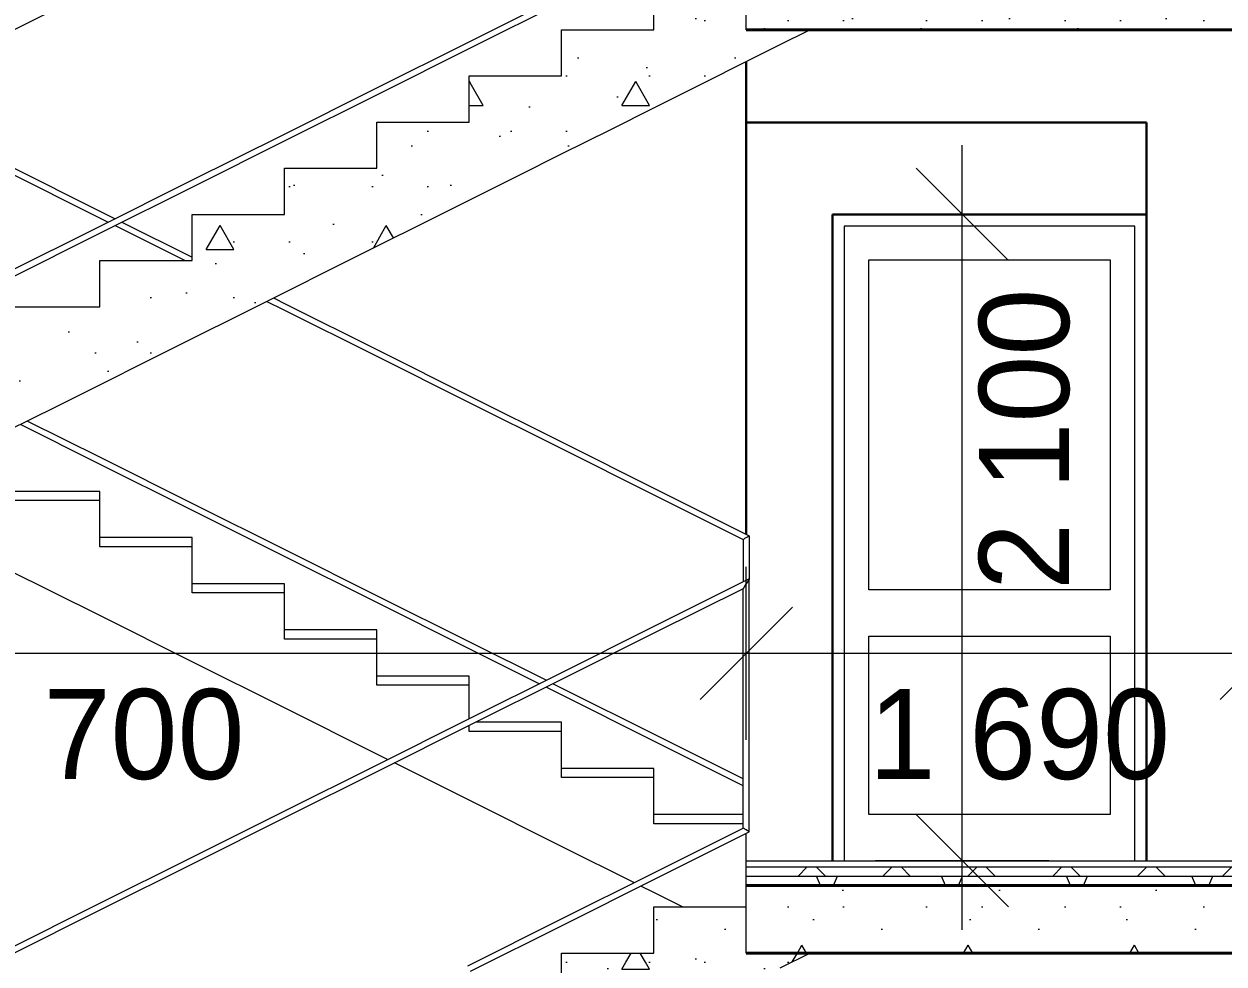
# Model space of a CAD drawing. Header units: millimetres. Extents: x -168133 to -32053, y -12928 to 37693.
# Drawn here: x -153681 to -149784, y 6564 to 9619 of the extents above; entities that cross this region are included whole.
import ezdxf

# ---------------------------------------------------------------- set-up
doc = ezdxf.new("R2010")
doc.units = ezdxf.units.MM
doc.header["$MEASUREMENT"] = 0
for name, color, linetype in [('Двери ArchiCAD', 7, 'Continuous'), ('Интерьер- Перегородка', 7, 'Continuous'), ('Кладочні розміри', 7, 'Continuous'), ('Лестницы внутренние', 7, 'Continuous'), ('Перекрытия', 7, 'Continuous')]:
    doc.layers.add(name, color=color, linetype=linetype)
for name, color, linetype, lineweight in [('Двери ArchiCAD_Ном._пера__1', 7, 'Continuous', 13), ('Двери ArchiCAD_Ном._пера__41', 7, 'Continuous', 30), ('Интерьер- Перегородка_Ном._пера__41', 7, 'Continuous', 30), ('Лестницы внутренние_Ном._пера__1', 7, 'Continuous', 13), ('Лестницы внутренние_Ном._пера__21', 7, 'Continuous', 20), ('Лестницы внутренние_Ном._пера__7', 7, 'Continuous', 5), ('Перекрытия_Ном._пера__1', 7, 'Continuous', 13), ('Перекрытия_Ном._пера__21', 7, 'Continuous', 20), ('Перекрытия_Ном._пера__61', 7, 'Continuous', 40)]:
    doc.layers.add(name, color=color, linetype=linetype, lineweight=lineweight)
doc.layers.add('Кладочні розміри_Ном._пера__98', color=7, linetype='Continuous', lineweight=13, true_color=0x001f3e)
doc.layers.add('Лестницы внутренние_Ном._пера__241', color=7, linetype='Continuous', lineweight=13, true_color=0x515151)
doc.styles.add('СГЕНЕРИР_СТИЛЬ_1', font='')
doc.styles.get('СГЕНЕРИР_СТИЛЬ_1').set_extended_font_data('Century Gothic')
doc.dimstyles.new('СГЕНЕРИР_СТИЛЬ__2', dxfattribs={"dimtxt": 292.500007, "dimasz": 285, "dimexe": 0.18, "dimexo": 444.840628, "dimgap": 0.09, "dimtad": 3, "dimdec": 0, "dimzin": 0, "dimdsep": 46, "dimtxsty": 'СГЕНЕРИР_СТИЛЬ_1', "dimblk": 'ARROWHEAD_6', "dimblk1": 'ARROWHEAD_6', "dimblk2": 'ARROWHEAD_6', "dimcen": 0.09, "dimclrd": 256, "dimclre": 256, "dimclrt": 256, "dimadec": 0, "dimazin": 0, "dimtfac": 1, "dimtdec": 4, "dimtmove": 2, "dimatfit": 3, "dimfxl": 0, "dimtolj": 1, "dimtzin": 0, "dimarcsym": 0})
doc.dimstyles.new('СГЕНЕРИР_СТИЛЬ__5', dxfattribs={"dimtxt": 292.500007, "dimasz": 285, "dimexe": 0.18, "dimexo": 444.840628, "dimgap": 0.09, "dimtad": 1, "dimtih": 1, "dimtoh": 1, "dimdec": 0, "dimzin": 0, "dimdsep": 46, "dimtxsty": 'СГЕНЕРИР_СТИЛЬ_1', "dimblk": 'ARROWHEAD_6', "dimblk1": 'ARROWHEAD_6', "dimblk2": 'ARROWHEAD_6', "dimcen": 0.09, "dimclrd": 256, "dimclre": 256, "dimclrt": 256, "dimadec": 0, "dimazin": 0, "dimtfac": 1, "dimtdec": 4, "dimtmove": 2, "dimatfit": 3, "dimfxl": 0, "dimtolj": 1, "dimtzin": 0, "dimarcsym": 0})
pattern_1 = [(0, (0, 0), (0, 935.3074), [90, -450]), (0, (270, 467.7), (0, 935.3074), [90, -450]), (60, (0, 0), (-810, 467.654), [90, -450]), (60, (540, 0), (-810, 467.654), [90, -450]), (120, (90, 0), (810, 467.654), [90, -450]), (120, (630, 0), (810, 467.654), [90, -450]), (0, (0, 90), (0, 180), [0, -180, 0, -270]), (45, (90, 90), (-127.27922, 127.27922), [0, -135, 0, -225])]
pattern_2 = [(0, (0, 0), (0, 90.000004), [])]
pattern_3 = [(45, (0, 0), (-137.88582, 137.88582), []), (135, (0, 0), (137.88582, 137.88582), [])]
pattern_4 = [(0, (0, 0), (0, 406400), []), (0, (0, 90), (0, 406400), []), (90, (0, 0), (-406.4, 0), [88.9, -406400]), (90, (38.1, 0), (-406.4, 0), [88.9, -406400]), (66.8014, (0, 0), (-343.3379, 147.1448), []), (293.1986, (38.1, 0), (343.3379, 147.1448), [])]
pattern_5 = [(0, (0, 0), (0, 935.3075), [90, -450]), (0, (270, 467.7), (0, 935.3075), [90, -450]), (60, (0, 0), (-810, 467.654), [90, -450]), (60, (540, 0), (-810, 467.654), [90, -450]), (120, (90, 0), (810, 467.654), [90, -450]), (120, (630, 0), (810, 467.654), [90, -450]), (0, (0, 90), (0, 180), [0, -180, 0, -270]), (45, (90, 90), (-127.27923, 127.27923), [0, -135, 0, -225])]

# ---------------------------------------------------------------- blocks, each defined once
blk = doc.blocks.new('Элемент разреза_165')
at = {"layer": 'Лестницы внутренние_Ном._пера__241', "linetype": 'Continuous'}
h = blk.add_hatch(dxfattribs=at)
h.set_pattern_fill('Бетон', color=256, style=0, pattern_type=2)
h.set_pattern_definition(pattern_1)
h.paths.add_polyline_path([(-154085.6, 8220), (-154085.6, 8170), (-154062.3, 8170), (-154040.2, 8170), (-154013.6, 8170), (-153988.4, 8170), (-153853.7, 8237.4), (-153735.6, 8296.4), (-153575.7, 8376.3), (-153435.6, 8446.4), (-153275.7, 8526.3), (-153135.6, 8596.4), (-152975.7, 8676.3), (-152835.6, 8746.4), (-152675.7, 8826.3), (-152535.6, 8896.4), (-152375.7, 8976.3), (-152235.6, 9046.4), (-152075.7, 9126.3), (-151935.6, 9196.4), (-151775.7, 9276.3), (-151635.6, 9346.4), (-151475.7, 9426.3), (-151335.6, 9496.4), (-151225.2, 9551.6), (-151128.4, 9600), (-151335.6, 9600), (-151335.6, 9720), (-151635.6, 9720), (-151635.6, 9570), (-151935.6, 9570), (-151935.6, 9420), (-152235.6, 9420), (-152235.6, 9270), (-152535.6, 9270), (-152535.6, 9120), (-152835.6, 9120), (-152835.6, 8970), (-153135.6, 8970), (-153135.6, 8820), (-153435.6, 8820), (-153435.6, 8670), (-153735.6, 8670), (-153735.6, 8520), (-154035.6, 8520), (-154035.6, 8370), (-154085.6, 8370)])
h = blk.add_hatch(dxfattribs=at)
h.set_pattern_fill('Бетон', color=256, style=0, pattern_type=2)
h.set_pattern_definition(pattern_1)
h.paths.add_polyline_path([(-151635.6, 9570), (-151635.6, 9600), (-151935.6, 9600), (-151935.6, 9570)])
h = blk.add_hatch(dxfattribs=at)
h.set_pattern_fill('Бетон', color=256, style=0, pattern_type=2)
h.set_pattern_definition(pattern_1)
h.paths.add_polyline_path([(-151935.6, 9420), (-151935.6, 9450), (-152235.6, 9450), (-152235.6, 9420)])
h = blk.add_hatch(dxfattribs=at)
h.set_pattern_fill('Бетон', color=256, style=0, pattern_type=2)
h.set_pattern_definition(pattern_1)
h.paths.add_polyline_path([(-152235.6, 9270), (-152235.6, 9300), (-152535.6, 9300), (-152535.6, 9270)])
h = blk.add_hatch(dxfattribs=at)
h.set_pattern_fill('Бетон', color=256, style=0, pattern_type=2)
h.set_pattern_definition(pattern_1)
h.paths.add_polyline_path([(-152535.6, 9120), (-152535.6, 9150), (-152835.6, 9150), (-152835.6, 9120)])
h = blk.add_hatch(dxfattribs=at)
h.set_pattern_fill('Бетон', color=256, style=0, pattern_type=2)
h.set_pattern_definition(pattern_1)
h.paths.add_polyline_path([(-152835.6, 8970), (-152835.6, 9000), (-153135.6, 9000), (-153135.6, 8970)])
h = blk.add_hatch(dxfattribs=at)
h.set_pattern_fill('Бетон', color=256, style=0, pattern_type=2)
h.set_pattern_definition(pattern_1)
h.paths.add_polyline_path([(-153135.6, 8820), (-153135.6, 8850), (-153435.6, 8850), (-153435.6, 8820)])
h = blk.add_hatch(dxfattribs=at)
h.set_pattern_fill('Бетон', color=256, style=0, pattern_type=2)
h.set_pattern_definition(pattern_1)
h.paths.add_polyline_path([(-153435.6, 8670), (-153435.6, 8700), (-153735.6, 8700), (-153735.6, 8670)])
at = {"layer": 'Лестницы внутренние_Ном._пера__1', "linetype": 'Continuous'}
for p, q in [((-153435.6, 8070), (-153735.6, 8070)), ((-153435.6, 7920), (-153435.6, 8070)), ((-153135.6, 7920), (-153435.6, 7920)), ((-153135.6, 7770), (-153135.6, 7920)), ((-153435.6, 7696.4), (-153735.6, 7846.4)), ((-152835.6, 7770), (-153135.6, 7770)), ((-152835.6, 7620), (-152835.6, 7770)), ((-153135.6, 7546.4), (-153435.6, 7696.4)), ((-152535.6, 7620), (-152835.6, 7620)), ((-152535.6, 7470), (-152535.6, 7620)), ((-152835.6, 7396.4), (-153135.6, 7546.4)), ((-152235.6, 7470), (-152535.6, 7470)), ((-152235.6, 7361.2), (-152235.6, 7470)), ((-152535.6, 7246.4), (-152835.6, 7396.4)), ((-152235.6, 7320), (-152235.6, 7338.8)), ((-151935.6, 7320), (-152235.6, 7320)), ((-151935.6, 7170), (-151935.6, 7320)), ((-152500.4, 7228.8), (-152535.6, 7246.4)), ((-152235.6, 7096.4), (-152478.1, 7217.6)), ((-151635.6, 7170), (-151935.6, 7170)), ((-151635.6, 7050), (-151635.6, 7170)), ((-151935.6, 6946.4), (-152235.6, 7096.4)), ((-151335.6, 6900), (-151335.6, 6988.8)), ((-151700.4, 6828.8), (-151935.6, 6946.4)), ((-151635.6, 6796.4), (-151678.1, 6817.6)), ((-151542.9, 6750), (-151635.6, 6796.4))]:
    blk.add_line(p, q, dxfattribs=at)
at = {"layer": 'Лестницы внутренние_Ном._пера__21', "linetype": 'Continuous'}
for p, q in [((-151635.6, 9600), (-151635.6, 9720)), ((-151335.6, 9600), (-151335.6, 9720)), ((-151935.6, 9600), (-151635.6, 9600)), ((-151935.6, 9570), (-151935.6, 9600)), ((-151335.6, 9600), (-151128.4, 9600)), ((-151225.2, 9551.6), (-151128.4, 9600)), ((-151935.6, 9450), (-151935.6, 9570)), ((-151335.6, 9496.4), (-151225.2, 9551.6)), ((-151475.7, 9426.3), (-151335.6, 9496.4)), ((-152235.6, 9450), (-151935.6, 9450)), ((-152235.6, 9420), (-152235.6, 9450)), ((-152235.6, 9300), (-152235.6, 9420)), ((-151635.6, 9346.4), (-151475.7, 9426.3)), ((-151775.7, 9276.3), (-151635.6, 9346.4)), ((-152535.6, 9300), (-152235.6, 9300)), ((-152535.6, 9270), (-152535.6, 9300)), ((-152535.6, 9150), (-152535.6, 9270)), ((-151935.6, 9196.4), (-151775.7, 9276.3)), ((-152075.7, 9126.3), (-151935.6, 9196.4)), ((-152835.6, 9150), (-152535.6, 9150)), ((-152835.6, 9120), (-152835.6, 9150)), ((-152235.6, 9046.4), (-152075.7, 9126.3)), ((-152835.6, 9000), (-152835.6, 9120)), ((-152375.7, 8976.3), (-152235.6, 9046.4)), ((-153135.6, 9000), (-152835.6, 9000)), ((-153135.6, 8970), (-153135.6, 9000)), ((-153135.6, 8850), (-153135.6, 8970)), ((-152535.6, 8896.4), (-152375.7, 8976.3)), ((-152675.7, 8826.3), (-152535.6, 8896.4)), ((-153435.6, 8850), (-153135.6, 8850)), ((-153435.6, 8820), (-153435.6, 8850)), ((-153435.6, 8700), (-153435.6, 8820)), ((-152835.6, 8746.4), (-152675.7, 8826.3)), ((-152975.7, 8676.3), (-152835.6, 8746.4)), ((-153735.6, 8700), (-153435.6, 8700)), ((-153135.6, 8596.4), (-152975.7, 8676.3)), ((-153275.7, 8526.3), (-153135.6, 8596.4)), ((-153435.6, 8446.4), (-153275.7, 8526.3)), ((-153575.7, 8376.3), (-153435.6, 8446.4)), ((-153735.6, 8296.4), (-153575.7, 8376.3))]:
    blk.add_line(p, q, dxfattribs=at)
at = {"layer": 'Лестницы внутренние_Ном._пера__241', "linetype": 'Continuous'}
for p, q in [((-153431.2, 9741.1), (-153731.2, 9591.1)), ((-152240.1, 9558.9), (-151940.1, 9708.9)), ((-152231.2, 9541.1), (-151931.2, 9691.1)), ((-152540.1, 9408.9), (-152240.1, 9558.9)), ((-152531.2, 9391.1), (-152231.2, 9541.1)), ((-152840.1, 9258.9), (-152540.1, 9408.9)), ((-152831.2, 9241.1), (-152531.2, 9391.1)), ((-153140.1, 9108.9), (-152840.1, 9258.9)), ((-153131.2, 9091.1), (-152831.2, 9241.1)), ((-153740.1, 9141.1), (-153440.1, 8991.1)), ((-153731.2, 9158.9), (-153431.2, 9008.9)), ((-153440.1, 8958.9), (-153140.1, 9108.9)), ((-153431.2, 8941.1), (-153131.2, 9091.1)), ((-153431.2, 9008.9), (-153385.6, 8986.2)), ((-153440.1, 8991.1), (-153408, 8975)), ((-153363.3, 8975), (-153135.6, 8861.2)), ((-153740.1, 8808.9), (-153440.1, 8958.9)), ((-153731.2, 8791.1), (-153431.2, 8941.1)), ((-153385.6, 8963.8), (-153158, 8850)), ((-152893.2, 8717.6), (-152840.1, 8691.1)), ((-152870.8, 8728.8), (-152831.2, 8708.9)), ((-152831.2, 8708.9), (-152531.2, 8558.9)), ((-152840.1, 8691.1), (-152540.1, 8541.1)), ((-152540.1, 8541.1), (-152240.1, 8391.1)), ((-152531.2, 8558.9), (-152231.2, 8408.9)), ((-152240.1, 8391.1), (-151940.1, 8241.1)), ((-152231.2, 8408.9), (-151931.2, 8258.9)), ((-153440.1, 8191.1), (-153693.2, 8317.6)), ((-153431.2, 8208.9), (-153670.8, 8328.8)), ((-151940.1, 8241.1), (-151640.1, 8091.1)), ((-151931.2, 8258.9), (-151631.2, 8108.9)), ((-153140.1, 8041.1), (-153440.1, 8191.1)), ((-153131.2, 8058.9), (-153431.2, 8208.9)), ((-151631.2, 8108.9), (-151325.6, 7956.2)), ((-151640.1, 8091.1), (-151345.6, 7943.8)), ((-152840.1, 7891.1), (-153140.1, 8041.1)), ((-152831.2, 7908.9), (-153131.2, 8058.9)), ((-151335.6, 7950), (-151331.8, 7952.4)), ((-151331.8, 7952.4), (-151328.6, 7954.4)), ((-151328.6, 7954.4), (-151326.4, 7955.7)), ((-151326.4, 7955.7), (-151325.6, 7956.2)), ((-151325.6, 7956.2), (-151325.6, 7816.2)), ((-151345.6, 7943.8), (-151344.9, 7944.3)), ((-151345.6, 7943.8), (-151345.6, 7806.2)), ((-151344.9, 7944.3), (-151342.7, 7945.6)), ((-151342.7, 7945.6), (-151339.5, 7947.6)), ((-151339.5, 7947.6), (-151335.6, 7950)), ((-152540.1, 7741.1), (-152840.1, 7891.1)), ((-152531.2, 7758.9), (-152831.2, 7908.9)), ((-152231.2, 7608.9), (-152531.2, 7758.9)), ((-152240.1, 7591.1), (-152540.1, 7741.1)), ((-151985.6, 7486.2), (-152231.2, 7608.9)), ((-152008, 7475), (-152240.1, 7591.1)), ((-151940.1, 7441.1), (-151985.6, 7463.8)), ((-151931.2, 7458.9), (-151963.3, 7475)), ((-151631.2, 7308.9), (-151931.2, 7458.9)), ((-151640.1, 7291.1), (-151940.1, 7441.1)), ((-151345.6, 7143.8), (-151640.1, 7291.1)), ((-151345.6, 7166.2), (-151631.2, 7308.9))]:
    blk.add_line(p, q, dxfattribs=at)
at = {"layer": 'Лестницы внутренние_Ном._пера__7', "linetype": 'Continuous'}
for p, q in [((-153435.6, 8100), (-153735.6, 8100)), ((-153435.6, 8070), (-153435.6, 8100)), ((-153135.6, 7950), (-153435.6, 7950)), ((-153135.6, 7920), (-153135.6, 7950)), ((-152835.6, 7800), (-153135.6, 7800)), ((-152835.6, 7770), (-152835.6, 7800)), ((-152535.6, 7650), (-152835.6, 7650)), ((-152535.6, 7620), (-152535.6, 7650)), ((-152235.6, 7500), (-152535.6, 7500)), ((-152235.6, 7470), (-152235.6, 7500)), ((-151935.6, 7350), (-152213.3, 7350)), ((-151935.6, 7320), (-151935.6, 7350)), ((-151635.6, 7200), (-151935.6, 7200)), ((-151635.6, 7170), (-151635.6, 7200)), ((-151345.6, 7050), (-151635.6, 7050)), ((-151635.6, 7020), (-151635.6, 7050)), ((-151345.6, 7020), (-151635.6, 7020))]:
    blk.add_line(p, q, dxfattribs=at)
blk = doc.blocks.new('Элемент разреза_168')
at = {"layer": 'Лестницы внутренние_Ном._пера__241', "linetype": 'Continuous'}
h = blk.add_hatch(dxfattribs=at)
h.set_pattern_fill('Бетон', color=256, style=0, pattern_type=2)
h.set_pattern_definition(pattern_1)
h.paths.add_polyline_path([(-151335.6, 6720), (-151335.6, 6750), (-151635.6, 6750), (-151635.6, 6720)])
h = blk.add_hatch(dxfattribs=at)
h.set_pattern_fill('Бетон', color=256, style=0, pattern_type=2)
h.set_pattern_definition(pattern_1)
h.paths.add_polyline_path([(-154085.6, 5220), (-154085.6, 5170), (-154062.3, 5170), (-154040.2, 5170), (-154013.6, 5170), (-153988.4, 5170), (-153853.7, 5237.4), (-153735.6, 5296.4), (-153575.7, 5376.3), (-153435.6, 5446.4), (-153275.7, 5526.3), (-153135.6, 5596.4), (-152975.7, 5676.3), (-152835.6, 5746.4), (-152675.7, 5826.3), (-152535.6, 5896.4), (-152375.7, 5976.3), (-152235.6, 6046.4), (-152075.7, 6126.3), (-151935.6, 6196.4), (-151775.7, 6276.3), (-151635.6, 6346.4), (-151475.7, 6426.3), (-151335.6, 6496.4), (-151225.2, 6551.6), (-151128.4, 6600), (-151335.6, 6600), (-151335.6, 6720), (-151635.6, 6720), (-151635.6, 6570), (-151935.6, 6570), (-151935.6, 6420), (-152235.6, 6420), (-152235.6, 6270), (-152535.6, 6270), (-152535.6, 6120), (-152835.6, 6120), (-152835.6, 5970), (-153135.6, 5970), (-153135.6, 5820), (-153435.6, 5820), (-153435.6, 5670), (-153735.6, 5670), (-153735.6, 5520), (-154035.6, 5520), (-154035.6, 5370), (-154085.6, 5370)])
h = blk.add_hatch(dxfattribs=at)
h.set_pattern_fill('Бетон', color=256, style=0, pattern_type=2)
h.set_pattern_definition(pattern_1)
h.paths.add_polyline_path([(-151635.6, 6570), (-151635.6, 6600), (-151935.6, 6600), (-151935.6, 6570)])
at = {"layer": 'Лестницы внутренние_Ном._пера__21', "linetype": 'Continuous'}
for p, q in [((-151635.6, 6750), (-151335.6, 6750)), ((-151635.6, 6720), (-151635.6, 6750)), ((-151335.6, 6720), (-151335.6, 6750)), ((-151635.6, 6600), (-151635.6, 6720)), ((-151335.6, 6600), (-151335.6, 6720)), ((-151935.6, 6600), (-151635.6, 6600)), ((-151935.6, 6570), (-151935.6, 6600)), ((-151335.6, 6600), (-151128.4, 6600)), ((-151225.2, 6551.6), (-151128.4, 6600)), ((-151935.6, 6450), (-151935.6, 6570))]:
    blk.add_line(p, q, dxfattribs=at)
at = {"layer": 'Лестницы внутренние_Ном._пера__241', "linetype": 'Continuous'}
for p, q in [((-151325.6, 7816.2), (-151640.1, 7658.9)), ((-151335.6, 7800), (-151339.5, 7793.8)), ((-151331.8, 7806.2), (-151335.6, 7800)), ((-151328.6, 7811.4), (-151331.8, 7806.2)), ((-151326.4, 7814.9), (-151328.6, 7811.4)), ((-151325.6, 7816.2), (-151326.4, 7814.9)), ((-151325.6, 6993.8), (-151325.6, 7816.2)), ((-151345.6, 7783.8), (-151631.2, 7641.1)), ((-151344.9, 7785.1), (-151345.6, 7783.8)), ((-151345.6, 7006.2), (-151345.6, 7783.8)), ((-151342.7, 7788.6), (-151344.9, 7785.1)), ((-151339.5, 7793.8), (-151342.7, 7788.6)), ((-151640.1, 7658.9), (-151940.1, 7508.9)), ((-151631.2, 7641.1), (-151931.2, 7491.1)), ((-151940.1, 7508.9), (-152240.1, 7358.9)), ((-151931.2, 7491.1), (-152231.2, 7341.1)), ((-152240.1, 7358.9), (-152540.1, 7208.9)), ((-152231.2, 7341.1), (-152531.2, 7191.1)), ((-152540.1, 7208.9), (-152840.1, 7058.9)), ((-152531.2, 7191.1), (-152831.2, 7041.1)), ((-152840.1, 7058.9), (-153140.1, 6908.9)), ((-152831.2, 7041.1), (-153131.2, 6891.1)), ((-151640.1, 6858.9), (-151345.6, 7006.2)), ((-151631.2, 6841.1), (-151325.6, 6993.8)), ((-151344.9, 7005.7), (-151345.6, 7006.2)), ((-151342.7, 7004.4), (-151344.9, 7005.7)), ((-151339.5, 7002.4), (-151342.7, 7004.4)), ((-151335.6, 7000), (-151339.5, 7002.4)), ((-151331.8, 6997.6), (-151335.6, 7000)), ((-151328.6, 6995.6), (-151331.8, 6997.6)), ((-151326.4, 6994.3), (-151328.6, 6995.6)), ((-151325.6, 6993.8), (-151326.4, 6994.3)), ((-153140.1, 6908.9), (-153440.1, 6758.9)), ((-153131.2, 6891.1), (-153431.2, 6741.1)), ((-151940.1, 6708.9), (-151640.1, 6858.9)), ((-151931.2, 6691.1), (-151631.2, 6841.1)), ((-153440.1, 6758.9), (-153740.1, 6608.9)), ((-153431.2, 6741.1), (-153731.2, 6591.1)), ((-152240.1, 6558.9), (-151940.1, 6708.9)), ((-152231.2, 6541.1), (-151931.2, 6691.1))]:
    blk.add_line(p, q, dxfattribs=at)
blk = doc.blocks.new('Элемент разреза_177')
at = {"layer": 'Интерьер- Перегородка_Ном._пера__41', "linetype": 'Continuous'}
blk.add_line((-151335.6, 9496.4), (-151335.6, 7961.2), dxfattribs=at)
blk = doc.blocks.new('Элемент разреза_184')
at = {"layer": 'Двери ArchiCAD_Ном._пера__1', "linetype": 'Continuous'}
for p, q in [((-151017.6, 8962), (-151017.6, 8852)), ((-150073.6, 8962), (-151017.6, 8962)), ((-150073.6, 8852), (-150073.6, 8962)), ((-151017.6, 8852), (-151017.6, 7050)), ((-150937.6, 7780), (-150937.6, 8852)), ((-150937.6, 8852), (-150153.6, 8852)), ((-150153.6, 8852), (-150153.6, 7780)), ((-150073.6, 7050), (-150073.6, 8852)), ((-150153.6, 7780), (-150937.6, 7780)), ((-150937.6, 7050), (-150937.6, 7630)), ((-150937.6, 7630), (-150153.6, 7630)), ((-150153.6, 7630), (-150153.6, 7050)), ((-151017.6, 7050), (-151017.6, 6900)), ((-150153.6, 7050), (-150937.6, 7050)), ((-150073.6, 6900), (-150073.6, 7050))]:
    blk.add_line(p, q, dxfattribs=at)
at = {"layer": 'Двери ArchiCAD_Ном._пера__41', "linetype": 'Continuous'}
for p, q in [((-151055.6, 9000), (-150035.6, 9000)), ((-151055.6, 6900), (-151055.6, 9000))]:
    blk.add_line(p, q, dxfattribs=at)
blk = doc.blocks.new('Элемент разреза_190')
at = {"layer": 'Двери ArchiCAD_Ном._пера__41', "linetype": 'Continuous'}
for p, q in [((-151335.6, 9299), (-150035.6, 9299)), ((-150035.6, 9299), (-150035.6, 6900))]:
    blk.add_line(p, q, dxfattribs=at)
blk = doc.blocks.new('Элемент разреза_198')
at = {"layer": 'Перекрытия', "linetype": 'Continuous', "lineweight": 0, "true_color": 0x000000}
h = blk.add_hatch(dxfattribs=at)
h.set_pattern_fill('Фанера__2_', color=18, style=0, pattern_type=2)
h.set_pattern_definition(pattern_2)
h.paths.add_polyline_path([(-149645.6, 9880), (-149645.6, 9900), (-151335.6, 9900), (-151335.6, 9880)])
h = blk.add_hatch(dxfattribs=at)
h.set_pattern_fill('Блоки', color=18, style=0, pattern_type=2)
h.set_pattern_definition(pattern_3)
h.paths.add_polyline_path([(-149645.6, 9850), (-149645.6, 9880), (-151335.6, 9880), (-151335.6, 9850)])
h = blk.add_hatch(dxfattribs=at)
h.set_pattern_fill('Стенка_каркасн__2х4_16_м_FB', color=18, style=0, pattern_type=2)
h.set_pattern_definition(pattern_4)
h.paths.add_polyline_path([(-149645.6, 9820), (-149645.6, 9850), (-151335.6, 9850), (-151335.6, 9820)])
h = blk.add_hatch(dxfattribs=at)
h.set_pattern_fill('structural_concrete', color=18, style=0, pattern_type=2)
h.set_pattern_definition(pattern_5)
h.paths.add_polyline_path([(-149645.6, 9600), (-149645.6, 9820), (-151335.6, 9820), (-151335.6, 9600)])
at = {"layer": 'Перекрытия_Ном._пера__1', "linetype": 'Continuous'}
for p, q in [((-151335.6, 9900), (-149645.6, 9900)), ((-151335.6, 9880), (-151335.6, 9900)), ((-151335.6, 9880), (-149645.6, 9880)), ((-151335.6, 9850), (-151335.6, 9880)), ((-151335.6, 9880), (-149645.6, 9880)), ((-149645.6, 9880), (-149645.6, 9900)), ((-149645.6, 9850), (-149645.6, 9880)), ((-151335.6, 9850), (-149645.6, 9850)), ((-151335.6, 9850), (-149645.6, 9850)), ((-151335.6, 9820), (-151335.6, 9850)), ((-149645.6, 9820), (-149645.6, 9850))]:
    blk.add_line(p, q, dxfattribs=at)
at = {"layer": 'Перекрытия_Ном._пера__21', "linetype": 'Continuous'}
for p, q in [((-151335.6, 9600), (-151335.6, 9820)), ((-149645.6, 9600), (-149645.6, 9820))]:
    blk.add_line(p, q, dxfattribs=at)
at = {"layer": 'Перекрытия_Ном._пера__61', "linetype": 'Continuous'}
for p, q in [((-151335.6, 9820), (-149645.6, 9820)), ((-151335.6, 9820), (-149645.6, 9820)), ((-151335.6, 9600), (-149645.6, 9600))]:
    blk.add_line(p, q, dxfattribs=at)
blk = doc.blocks.new('Элемент разреза_202')
at = {"layer": 'Перекрытия', "linetype": 'Continuous', "lineweight": 0, "true_color": 0x000000}
h = blk.add_hatch(dxfattribs=at)
h.set_pattern_fill('Фанера__2_', color=18, style=0, pattern_type=2)
h.set_pattern_definition(pattern_2)
h.paths.add_polyline_path([(-149645.6, 6880), (-149645.6, 6900), (-151335.6, 6900), (-151335.6, 6880)])
h = blk.add_hatch(dxfattribs=at)
h.set_pattern_fill('Блоки', color=18, style=0, pattern_type=2)
h.set_pattern_definition(pattern_3)
h.paths.add_polyline_path([(-149645.6, 6850), (-149645.6, 6880), (-151335.6, 6880), (-151335.6, 6850)])
h = blk.add_hatch(dxfattribs=at)
h.set_pattern_fill('Стенка_каркасн__2х4_16_м_FB', color=18, style=0, pattern_type=2)
h.set_pattern_definition(pattern_4)
h.paths.add_polyline_path([(-149645.6, 6820), (-149645.6, 6850), (-151335.6, 6850), (-151335.6, 6820)])
h = blk.add_hatch(dxfattribs=at)
h.set_pattern_fill('structural_concrete', color=18, style=0, pattern_type=2)
h.set_pattern_definition(pattern_5)
h.paths.add_polyline_path([(-151335.6, 6600), (-149645.6, 6600), (-149645.6, 6820), (-151335.6, 6820)])
at = {"layer": 'Перекрытия_Ном._пера__1', "linetype": 'Continuous'}
for p, q in [((-151335.6, 6900), (-149645.6, 6900)), ((-151335.6, 6880), (-151335.6, 6900)), ((-149645.6, 6880), (-149645.6, 6900)), ((-151335.6, 6880), (-149645.6, 6880)), ((-151335.6, 6850), (-151335.6, 6880)), ((-151335.6, 6880), (-149645.6, 6880)), ((-149645.6, 6850), (-149645.6, 6880)), ((-151335.6, 6850), (-149645.6, 6850)), ((-151335.6, 6850), (-149645.6, 6850)), ((-151335.6, 6820), (-151335.6, 6850)), ((-149645.6, 6820), (-149645.6, 6850))]:
    blk.add_line(p, q, dxfattribs=at)
at = {"layer": 'Перекрытия_Ном._пера__21', "linetype": 'Continuous'}
for p, q in [((-151335.6, 6600), (-151335.6, 6820)), ((-149645.6, 6600), (-149645.6, 6820))]:
    blk.add_line(p, q, dxfattribs=at)
at = {"layer": 'Перекрытия_Ном._пера__61', "linetype": 'Continuous'}
for p, q in [((-151335.6, 6820), (-149645.6, 6820)), ((-151335.6, 6820), (-149645.6, 6820)), ((-151335.6, 6600), (-149645.6, 6600))]:
    blk.add_line(p, q, dxfattribs=at)
blk = doc.blocks.new('*D458')
at = {"layer": 'Кладочні розміри_Ном._пера__98', "linetype": 'Continuous'}
for p, q in [((-150633.9, 9000), (-150633.9, 9225)), ((-150483.9, 8850), (-150783.9, 9150)), ((-150352.7, 9000), (-150915.2, 9000)), ((-150633.9, 6900), (-150633.9, 9000)), ((-150783.9, 7050), (-150483.9, 6750)), ((-150352.7, 6900), (-150915.2, 6900)), ((-150633.9, 6675), (-150633.9, 6900))]:
    blk.add_line(p, q, dxfattribs=at)
at = {"layer": 'Кладочні розміри_Ном._пера__98', "insert": (-150282.9, 7780), "char_height": 292.5, "attachment_point": 7, "rotation": 90, "style": 'СГЕНЕРИР_СТИЛЬ_1'}
blk.add_mtext('{2\xa0100}', dxfattribs=at)
blk = doc.blocks.new('ARROWHEAD_6')
at = {"color": 0, "linetype": 'Continuous', "lineweight": 0}
for p, q in [((-0.5, -0.5), (0.5, 0.5)), ((0, 0), (-1, 0))]:
    blk.add_line(p, q, dxfattribs=at)
blk = doc.blocks.new('*D473')
at = {"layer": 'Кладочні розміри_Ном._пера__98', "linetype": 'Continuous'}
for p, q in [((-154035.6, 5904.8), (-154035.6, 7855.5)), ((-151335.6, 7293), (-151335.6, 7855.5)), ((-153885.6, 7724.3), (-154185.6, 7424.3)), ((-151185.6, 7724.3), (-151485.6, 7424.3)), ((-154035.6, 7574.3), (-151335.6, 7574.3))]:
    blk.add_line(p, q, dxfattribs=at)
at = {"layer": 'Кладочні розміри_Ном._пера__98', "insert": (-153944, 7161.3), "char_height": 292.5, "attachment_point": 7, "style": 'СГЕНЕРИР_СТИЛЬ_1'}
blk.add_mtext('{2\xa0700}', dxfattribs=at)
blk = doc.blocks.new('*D474')
at = {"layer": 'Кладочні розміри_Ном._пера__98', "linetype": 'Continuous'}
for p, q in [((-151335.6, 7293), (-151335.6, 7855.5)), ((-149645.6, 7293), (-149645.6, 7855.5)), ((-151185.6, 7724.3), (-151485.6, 7424.3)), ((-149795.6, 7424.3), (-149495.6, 7724.3)), ((-151335.6, 7574.3), (-149645.6, 7574.3)), ((-149645.6, 7574.3), (-149420.6, 7574.3))]:
    blk.add_line(p, q, dxfattribs=at)
at = {"layer": 'Кладочні розміри_Ном._пера__98', "insert": (-150937.6, 7161.3), "char_height": 292.5, "attachment_point": 7, "style": 'СГЕНЕРИР_СТИЛЬ_1'}
blk.add_mtext('{1\xa0690}', dxfattribs=at)

msp = doc.modelspace()

# ---------------------------------------------------------------- block references
at = {"layer": 'Двери ArchiCAD'}
for name in ['Элемент разреза_190', 'Элемент разреза_184']:
    msp.add_blockref(name, (0, 0), dxfattribs=at)
at = {"layer": 'Интерьер- Перегородка'}
msp.add_blockref('Элемент разреза_177', (0, 0), dxfattribs=at)
at = {"layer": 'Лестницы внутренние'}
for name in ['Элемент разреза_165', 'Элемент разреза_168']:
    msp.add_blockref(name, (0, 0), dxfattribs=at)
at = {"layer": 'Перекрытия'}
for name in ['Элемент разреза_198', 'Элемент разреза_202']:
    msp.add_blockref(name, (0, 0), dxfattribs=at)

# ---------------------------------------------------------------- dimensions: what is measured, and where the dimension line sits
at = {"layer": 'Кладочні розміри', "color": 158, "linetype": 'Continuous', "lineweight": 13, "true_color": 0x001f3e}
dim = msp.add_linear_dim(base=(-150633.9, 6900), p1=(-151055.6, 6900), p2=(-151055.6, 9000), angle=90, dimstyle='СГЕНЕРИР_СТИЛЬ__2', dxfattribs=at)
dim.commit()
dim.dimension.update_dxf_attribs({"geometry": '*D458', "text_midpoint": (-150429.2, 8281.4)})
for p1, p2, picture, middle in [((-154035.6, 5460), (-151335.6, 6900), '*D473', (-153442.6, 7307.6)), ((-151335.6, 6900), (-149645.6, 6900), '*D474', (-150436.2, 7307.6))]:
    dim = msp.add_linear_dim(base=(-155555.6, 7574.3), p1=p1, p2=p2, dimstyle='СГЕНЕРИР_СТИЛЬ__5', dxfattribs=at)
    dim.commit()
    dim.dimension.update_dxf_attribs({"geometry": picture, "text_midpoint": middle})

doc.saveas('drawing.dxf')
